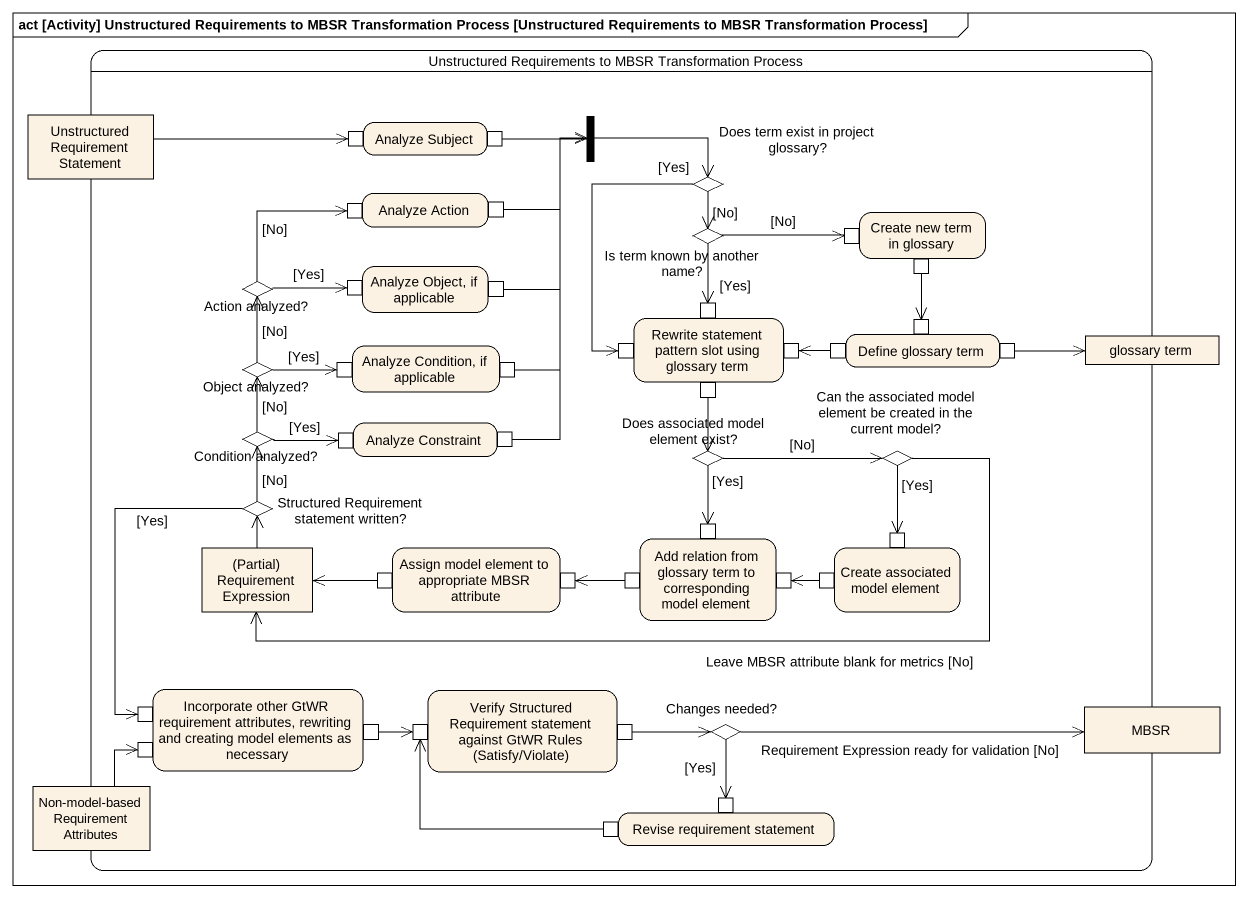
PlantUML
@startuml
mainframe act [Activity] Unstructured Requirements to MBSR Transformation Process [Unstructured Requirements to MBSR Transformation Process]
hide empty description
state "Unstructured Requirements to MBSR Transformation Process" as Unstructured_Requirements {
  state "Unstructured Requirement Statement" as Unstructured_Requirement <<object>>
  state "Analyze Subject" as Analyze_Subject {
    state pin1 <<inputPin>>
    state pin2 <<outputPin>>
  }
  state fork1 <<join>>
  state "Does term exist in project glossary?" as Does_term_exist_in_project <<choice>>
  state "Analyze Action" as Analyze_Action {
    state pin3 <<inputPin>>
    state pin4 <<outputPin>>
  }
  state "Is term known by another name?" as Is_term_known_by_another <<choice>>
  state "Create new term in glossary" as Create_new_term_in_glossary {
    state pin5 <<inputPin>>
    state pin8 <<outputPin>>
  }
  state "Action analyzed?" as Action_analyzed <<choice>>
  state "Analyze Object, if applicable" as Analyze_Object_if_applicable {
    state pin6 <<inputPin>>
    state pin7 <<outputPin>>
  }
  state "Analyze Condition, if applicable" as Analyze_Condition_if {
    state pin15 <<inputPin>>
    state pin16 <<outputPin>>
  }
  state "Rewrite statement pattern slot using glossary term" as Rewrite_statement_pattern {
    state pin9 <<inputPin>>
    state pin10 <<inputPin>>
    state pin11 <<inputPin>>
    state pin17 <<outputPin>>
  }
  state "Define glossary term" as Define_glossary_term {
    state pin12 <<outputPin>>
    state pin13 <<inputPin>>
    state pin14 <<outputPin>>
  }
  state "glossary term" as glossary_term <<object>>
  state "Object analyzed?" as Object_analyzed <<choice>>
  state "Condition analyzed?" as Condition_analyzed <<choice>>
  state "Analyze Constraint" as Analyze_Constraint {
    state pin18 <<inputPin>>
    state pin19 <<outputPin>>
  }
  state "Does associated model element exist?" as Does_associated_model <<choice>>
  state "Can the associated model element be created in the current model?" as Can_the_associated_model <<choice>>
  state "Structured Requirement statement written?" as Structured_Requirement <<choice>>
  state "(Partial) Requirement Expression" as Partial_Requirement <<object>>
  state "Assign model element to appropriate MBSR attribute" as Assign_model_element_to {
    state pin21 <<outputPin>>
    state pin22 <<inputPin>>
  }
  state "Add relation from glossary term to corresponding model element" as Add_relation_from_glossary {
    state pin20 <<inputPin>>
    state pin23 <<outputPin>>
    state pin24 <<inputPin>>
  }
  state "Create associated model element" as Create_associated_model {
    state pin25 <<outputPin>>
    state pin26 <<inputPin>>
  }
  state "Incorporate other GtWR requirement attributes, rewriting and creating model elements as necessary" as Incorporate_other_GtWR {
    state pin27 <<inputPin>>
    state pin28 <<inputPin>>
    state pin29 <<outputPin>>
  }
  state "Verify Structured Requirement statement against GtWR Rules (Satisfy/Violate)" as Verify_Structured {
    state pin30 <<inputPin>>
    state pin31 <<outputPin>>
  }
  state "Changes needed?" as Changes_needed <<choice>>
  state MBSR <<object>>
  state "Non-model-based Requirement Attributes" as Non_model_based_Requirement <<object>>
  state "Revise requirement statement" as Revise_requirement_statement {
    state pin32 <<inputPin>>
    state pin33 <<outputPin>>
  }
}
Unstructured_Requirement -right-> pin1
fork1 -right-> Does_term_exist_in_project
pin2 -right-> fork1
Does_term_exist_in_project --> Is_term_known_by_another : [No]
Does_term_exist_in_project --> pin9 : [Yes]
pin4 -up-> fork1
Is_term_known_by_another -right-> pin5 : [No]
Is_term_known_by_another --> pin10 : [Yes]
Action_analyzed -up-> pin3 : [No]
Action_analyzed -right-> pin6 : [Yes]
pin7 -up-> fork1
pin8 --> pin13
pin12 -left-> pin11
pin14 -right-> glossary_term
Object_analyzed -up-> Action_analyzed : [No]
Object_analyzed -right-> pin15 : [Yes]
pin16 -up-> fork1
pin17 --> Does_associated_model
Condition_analyzed -up-> Object_analyzed : [No]
Condition_analyzed -right-> pin18 : [Yes]
pin19 -up-> fork1
Does_associated_model -right-> Can_the_associated_model : [No]
Does_associated_model --> pin20 : [Yes]
Can_the_associated_model -left-> Partial_Requirement : Leave MBSR attribute blank for metrics [No]
Can_the_associated_model --> pin26 : [Yes]
Structured_Requirement -up-> Condition_analyzed : [No]
Structured_Requirement --> pin27 : [Yes]
Partial_Requirement -up-> Structured_Requirement
pin21 -left-> Partial_Requirement
pin23 -left-> pin22
pin25 -left-> pin24
pin29 -right-> pin30
pin31 -right-> Changes_needed
Changes_needed -right-> MBSR : Requirement Expression ready for validation [No]
Changes_needed --> pin32 : [Yes]
Non_model_based_Requirement -up-> pin28
pin33 -left-> pin30
@enduml
